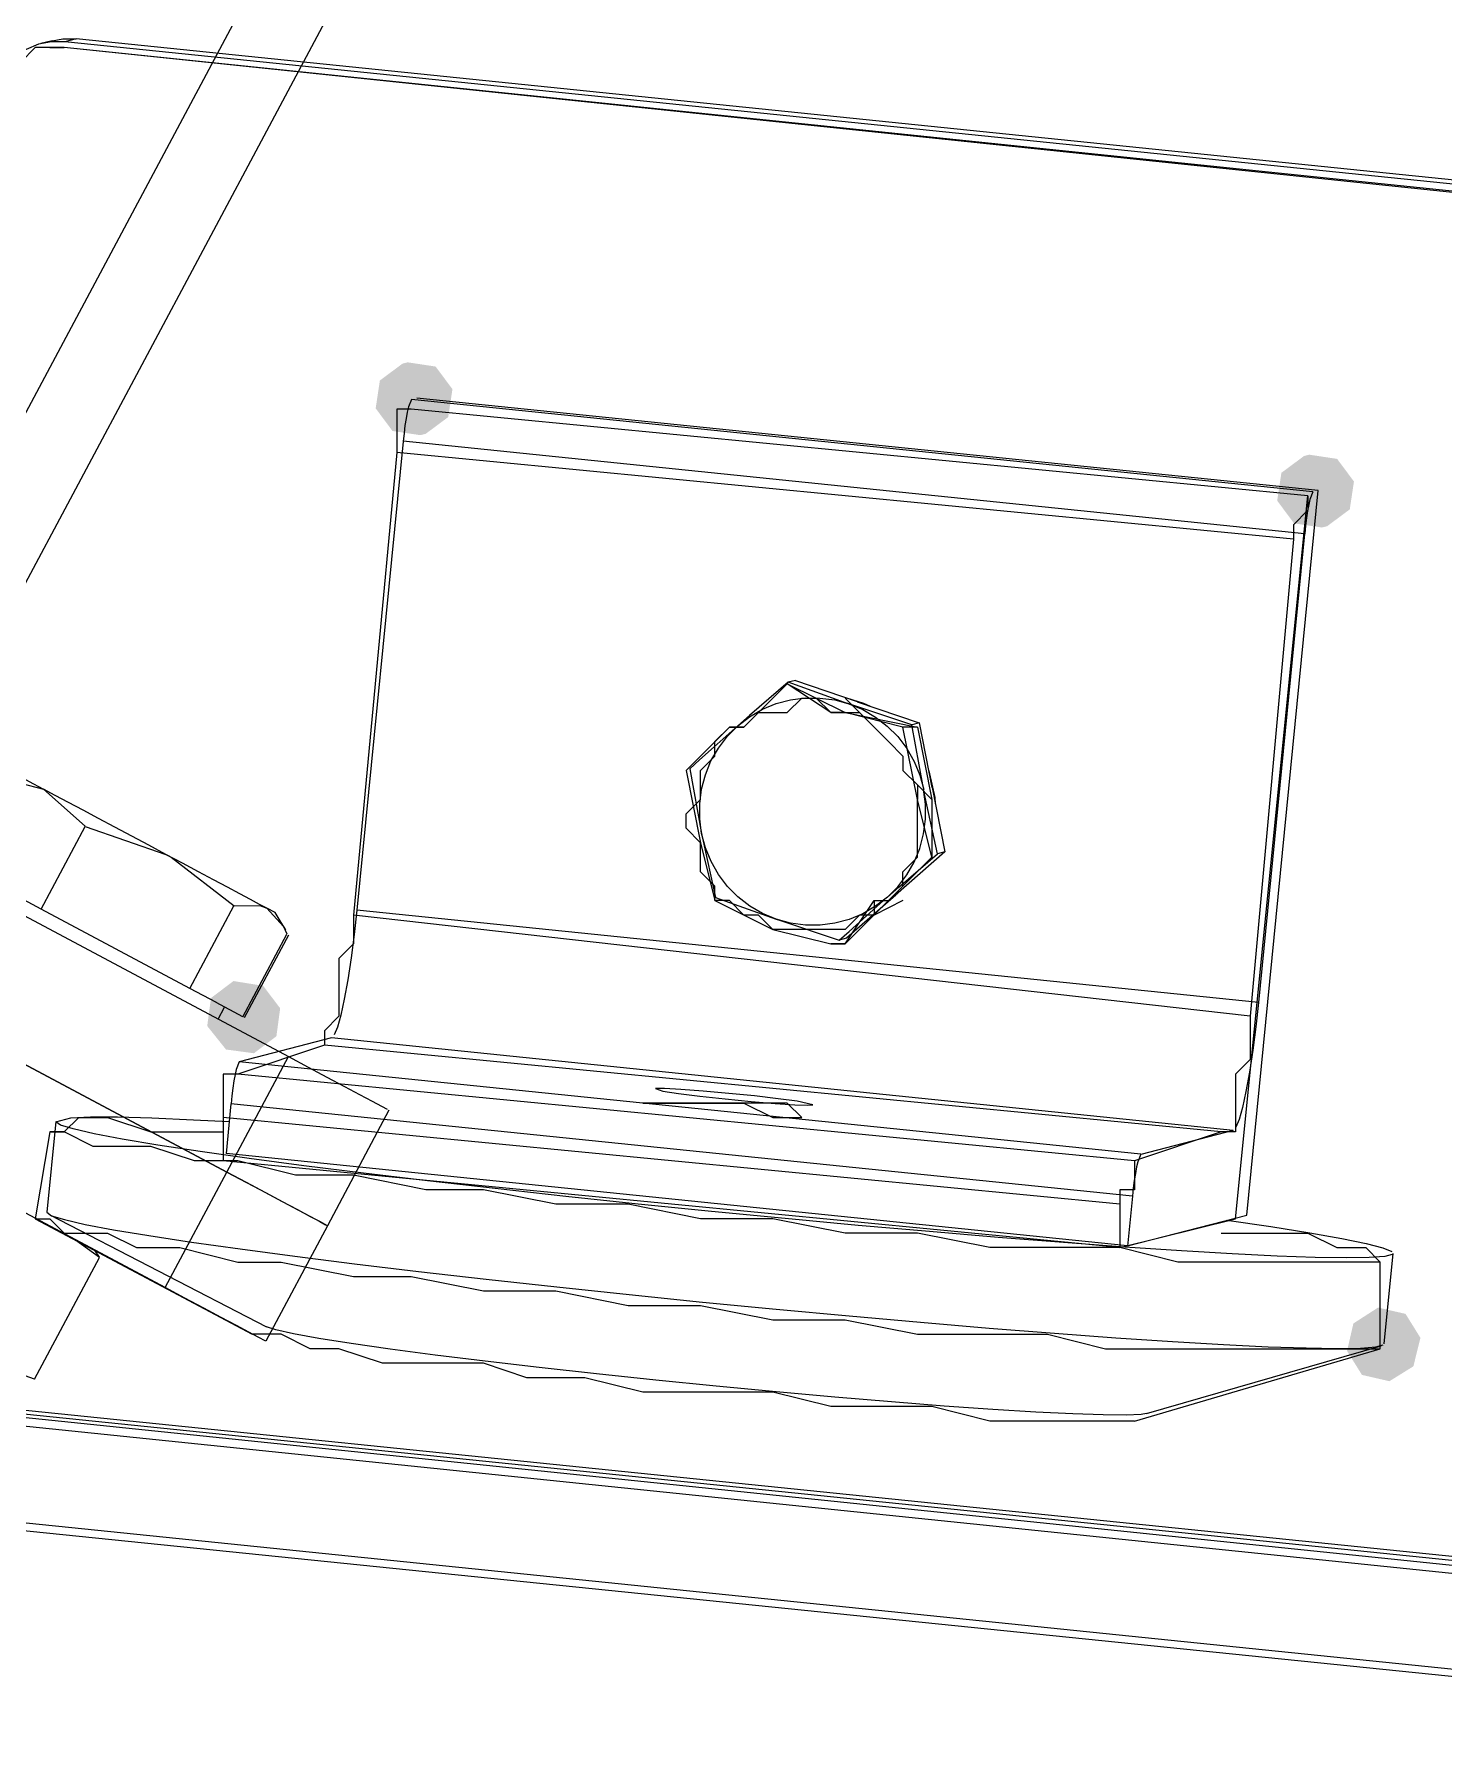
# Model space of a CAD drawing. Extents: x 3 to 592, y 5 to 207.
# Drawn here: x 138.569 to 142.007, y 33.091 to 37.285 of the extents above; entities that cross this region are included whole.
import ezdxf

# ---------------------------------------------------------------- set-up
doc = ezdxf.new("R2010")
doc.units = 0
doc.layers.get('0').update_dxf_attribs({"linetype": 'CONTINUOUS'})

msp = doc.modelspace()

# ---------------------------------------------------------------- hatches: boundary and pattern name
h = msp.add_hatch(color=7)
h.dxf.hatch_style = 2
h.paths.add_polyline_path([(139.479603, 36.485261), (139.547648, 36.475034), (139.588694, 36.419806), (139.578467, 36.351761), (139.523239, 36.310716), (139.510539, 36.307541), (139.442494, 36.317768), (139.401449, 36.372995), (139.411676, 36.44104), (139.466903, 36.482086)])
h = msp.add_hatch(color=7)
h.dxf.hatch_style = 2
h.paths.add_polyline_path([(139.479603, 36.485261), (139.547648, 36.475034), (139.588694, 36.419806), (139.578467, 36.351761), (139.523239, 36.310716), (139.510539, 36.307541), (139.442494, 36.317768), (139.401449, 36.372995), (139.411676, 36.44104), (139.466903, 36.482086)])
h = msp.add_hatch(color=7)
h.dxf.hatch_style = 2
h.paths.add_polyline_path([(139.479603, 36.485261), (139.547648, 36.475034), (139.588694, 36.419806), (139.578467, 36.351761), (139.523239, 36.310716), (139.510539, 36.307541), (139.442494, 36.317768), (139.401449, 36.372995), (139.411676, 36.44104), (139.466903, 36.482086)])
h = msp.add_hatch(color=7)
h.dxf.hatch_style = 2
h.paths.add_polyline_path([(139.479603, 36.485261), (139.547648, 36.475034), (139.588694, 36.419806), (139.578467, 36.351761), (139.523239, 36.310716), (139.510539, 36.307541), (139.442494, 36.317768), (139.401449, 36.372995), (139.411676, 36.44104), (139.466903, 36.482086)])
h = msp.add_hatch(color=7)
h.dxf.hatch_style = 2
h.paths.add_polyline_path([(141.678855, 36.259942), (141.7469, 36.249714), (141.787946, 36.194487), (141.777719, 36.126442), (141.722491, 36.085397), (141.709791, 36.082222), (141.641746, 36.092449), (141.600701, 36.147676), (141.610928, 36.215721), (141.666155, 36.256767)])
h = msp.add_hatch(color=7)
h.dxf.hatch_style = 2
h.paths.add_polyline_path([(141.678855, 36.259942), (141.7469, 36.249714), (141.787946, 36.194487), (141.777719, 36.126442), (141.722491, 36.085397), (141.709791, 36.082222), (141.641746, 36.092449), (141.600701, 36.147676), (141.610928, 36.215721), (141.666155, 36.256767)])
h = msp.add_hatch(color=7)
h.dxf.hatch_style = 2
h.paths.add_polyline_path([(141.678855, 36.259942), (141.7469, 36.249714), (141.787946, 36.194487), (141.777719, 36.126442), (141.722491, 36.085397), (141.709791, 36.082222), (141.641746, 36.092449), (141.600701, 36.147676), (141.610928, 36.215721), (141.666155, 36.256767)])
h = msp.add_hatch(color=7)
h.dxf.hatch_style = 2
h.paths.add_polyline_path([(141.678855, 36.259942), (141.7469, 36.249714), (141.787946, 36.194487), (141.777719, 36.126442), (141.722491, 36.085397), (141.709791, 36.082222), (141.641746, 36.092449), (141.600701, 36.147676), (141.610928, 36.215721), (141.666155, 36.256767)])
h = msp.add_hatch(color=7)
h.dxf.hatch_style = 2
h.paths.add_polyline_path([(139.126908, 34.964004), (139.168472, 34.909166), (139.159285, 34.840973), (139.104447, 34.799409), (139.036253, 34.808596), (138.990456, 34.865904), (138.999643, 34.934097), (139.054481, 34.975661)])
h = msp.add_hatch(color=7)
h.dxf.hatch_style = 2
h.paths.add_polyline_path([(139.126908, 34.964004), (139.168472, 34.909166), (139.159285, 34.840973), (139.104447, 34.799409), (139.036253, 34.808596), (138.990456, 34.865904), (138.999643, 34.934097), (139.054481, 34.975661)])
h = msp.add_hatch(color=7)
h.dxf.hatch_style = 2
h.paths.add_polyline_path([(141.932943, 34.035536), (141.874512, 33.999196), (141.807454, 34.014621), (141.771114, 34.073052), (141.786539, 34.14011), (141.846734, 34.178919), (141.913792, 34.163495), (141.950132, 34.105064)])
h = msp.add_hatch(color=7)
h.dxf.hatch_style = 2
h.paths.add_polyline_path([(141.932943, 34.035536), (141.874512, 33.999196), (141.807454, 34.014621), (141.771114, 34.073052), (141.786539, 34.14011), (141.846734, 34.178919), (141.913792, 34.163495), (141.950132, 34.105064)])
h = msp.add_hatch(color=7)
h.dxf.hatch_style = 2
h.paths.add_polyline_path([(141.932943, 34.035536), (141.874512, 33.999196), (141.807454, 34.014621), (141.771114, 34.073052), (141.786539, 34.14011), (141.846734, 34.178919), (141.913792, 34.163495), (141.950132, 34.105064)])
h = msp.add_hatch(color=7)
h.dxf.hatch_style = 2
h.paths.add_polyline_path([(141.932943, 34.035536), (141.874512, 33.999196), (141.807454, 34.014621), (141.771114, 34.073052), (141.786539, 34.14011), (141.846734, 34.178919), (141.913792, 34.163495), (141.950132, 34.105064)])

# ---------------------------------------------------------------- linework, layer by layer
at = {"color": 7}
for points in [[(140.320748, 39.686759), (138.036864, 35.405801)], [(140.320748, 39.686759), (138.036864, 35.405801)], [(140.539082, 39.682914), (138.208632, 35.314114)], [(140.539082, 39.682914), (138.208632, 35.314114)], [(143.898056, 33.3375), (99.730278, 37.888333)], [(143.862778, 33.090556), (99.695, 37.606111)], [(138.641667, 37.253333), (138.606389, 37.253333), (138.571111, 37.253333), (138.535833, 37.218056), (138.500556, 37.218056), (138.465278, 37.182778), (138.465278, 37.1475), (138.43, 37.112222)], [(138.643007, 37.267233), (138.610552, 37.267233), (138.578802, 37.261236), (138.548463, 37.248536), (138.521652, 37.230544), (138.498721, 37.207613), (138.480377, 37.180449), (138.468029, 37.150463), (138.461679, 37.118361)], [(138.643007, 37.267233), (138.610552, 37.267233), (138.578802, 37.261236), (138.548463, 37.248536), (138.521652, 37.230544), (138.498721, 37.207613), (138.480377, 37.180449), (138.468029, 37.150463), (138.461679, 37.118361)], [(138.643007, 37.267233), (138.610552, 37.267233), (138.578802, 37.261236), (138.548463, 37.248536), (138.521652, 37.230544), (138.498721, 37.207613), (138.480377, 37.180449), (138.468029, 37.150463), (138.461679, 37.118361)], [(138.643007, 37.267233), (138.610552, 37.267233), (138.578802, 37.261236), (138.548463, 37.248536), (138.521652, 37.230544), (138.498721, 37.207613), (138.480377, 37.180449), (138.468029, 37.150463), (138.461679, 37.118361)], [(138.606389, 37.253333), (138.571111, 37.253333)], [(138.612421, 37.269984), (138.584905, 37.262929)], [(138.612421, 37.269984), (138.584905, 37.262929)], [(138.612421, 37.269984), (138.584905, 37.262929)], [(138.612421, 37.269984), (138.584905, 37.262929)], [(138.606389, 37.253333), (138.641667, 37.253333)], [(138.612421, 37.269984), (138.638174, 37.274571), (138.67063, 37.274571)], [(138.612421, 37.269984), (138.638174, 37.274571), (138.67063, 37.274571)], [(138.612421, 37.269984), (138.638174, 37.274571), (138.67063, 37.274571)], [(138.612421, 37.269984), (138.638174, 37.274571), (138.67063, 37.274571)], [(142.698611, 36.83), (138.641667, 37.253333)], [(142.733889, 36.83), (138.641667, 37.253333)], [(142.711629, 36.850355), (138.643042, 37.267339)], [(142.711629, 36.850355), (138.643042, 37.267339)], [(142.711629, 36.850355), (138.643042, 37.267339)], [(142.711629, 36.850355), (138.643042, 37.267339)], [(138.67063, 37.274394), (138.643113, 37.267339)], [(138.67063, 37.274394), (138.643113, 37.267339)], [(138.67063, 37.274394), (138.643113, 37.267339)], [(138.67063, 37.274394), (138.643113, 37.267339)], [(142.739251, 36.857552), (138.670665, 37.274535)], [(142.739251, 36.857552), (138.670665, 37.274535)], [(142.739251, 36.857552), (138.670665, 37.274535)], [(142.739251, 36.857552), (138.670665, 37.274535)], [(134.777339, 37.144748), (139.188825, 34.791368)], [(134.777339, 37.144748), (139.188825, 34.791368)], [(134.626985, 36.862914), (139.038471, 34.509534)], [(134.626985, 36.862914), (139.038471, 34.509534)], [(139.038471, 34.509463), (134.626985, 36.862844)], [(139.038471, 34.509463), (134.626985, 36.862844)], [(138.888117, 34.227629), (134.476631, 36.581009)], [(138.888117, 34.227629), (134.476631, 36.581009)], [(139.488333, 36.371389), (139.453056, 36.371389), (139.453056, 36.336111), (139.453056, 36.300833), (139.453056, 36.265556)], [(139.488616, 36.394672), (139.481207, 36.376328), (139.478385, 36.363628), (139.475563, 36.348106), (139.472741, 36.330819), (139.470624, 36.312122), (139.468507, 36.292367)], [(139.488616, 36.394672), (139.481207, 36.376328), (139.478385, 36.363628), (139.475563, 36.348106), (139.472741, 36.330819), (139.470624, 36.312122), (139.468507, 36.292367)], [(139.488616, 36.394672), (139.481207, 36.376328), (139.478385, 36.363628), (139.475563, 36.348106), (139.472741, 36.330819), (139.470624, 36.312122), (139.468507, 36.292367)], [(139.488616, 36.394672), (139.481207, 36.376328), (139.478385, 36.363628), (139.475563, 36.348106), (139.472741, 36.330819), (139.470624, 36.312122), (139.468507, 36.292367)], [(141.675556, 36.159722), (139.488333, 36.371389)], [(141.675556, 36.159722), (139.488333, 36.371389)], [(141.687868, 36.169353), (139.488651, 36.394778)], [(141.687868, 36.169353), (139.488651, 36.394778)], [(141.687868, 36.169353), (139.488651, 36.394778)], [(141.687868, 36.169353), (139.488651, 36.394778)], [(141.700673, 36.172669), (139.501457, 36.398094)], [(141.700673, 36.172669), (139.501457, 36.398094)], [(141.700673, 36.172669), (139.501457, 36.398094)], [(141.700673, 36.172669), (139.501457, 36.398094)], [(139.468366, 36.292508), (139.355477, 35.148802)], [(139.468366, 36.292508), (139.355477, 35.148802)], [(139.468366, 36.292508), (139.355477, 35.148802)], [(139.468366, 36.292508), (139.355477, 35.148802)], [(141.667618, 36.067189), (139.468401, 36.292614)], [(141.667618, 36.067189), (139.468401, 36.292614)], [(141.667618, 36.067189), (139.468401, 36.292614)], [(141.667618, 36.067189), (139.468401, 36.292614)], [(139.453056, 36.265556), (139.347222, 35.136667)], [(141.640278, 36.053889), (139.453056, 36.265556)], [(141.526366, 34.404688), (141.700638, 36.17281)], [(141.526366, 34.404688), (141.700638, 36.17281)], [(141.526366, 34.404688), (141.700638, 36.17281)], [(141.526366, 34.404688), (141.700638, 36.17281)], [(141.687868, 36.169353), (141.680459, 36.151009), (141.677637, 36.138309), (141.674815, 36.122786), (141.671993, 36.1055), (141.669876, 36.086803), (141.667759, 36.067048)], [(141.687868, 36.169353), (141.680459, 36.151009), (141.677637, 36.138309), (141.674815, 36.122786), (141.671993, 36.1055), (141.669876, 36.086803), (141.667759, 36.067048)], [(141.687868, 36.169353), (141.680459, 36.151009), (141.677637, 36.138309), (141.674815, 36.122786), (141.671993, 36.1055), (141.669876, 36.086803), (141.667759, 36.067048)], [(141.687868, 36.169353), (141.680459, 36.151009), (141.677637, 36.138309), (141.674815, 36.122786), (141.671993, 36.1055), (141.669876, 36.086803), (141.667759, 36.067048)], [(141.499167, 34.395833), (141.675556, 36.159722)], [(141.675556, 36.159722), (141.675556, 36.124444), (141.640278, 36.089167), (141.640278, 36.053889)], [(141.640278, 36.053889), (141.534444, 34.889722)], [(141.667618, 36.067189), (141.554729, 34.923483)], [(141.667618, 36.067189), (141.554729, 34.923483)], [(141.667618, 36.067189), (141.554729, 34.923483)], [(141.667618, 36.067189), (141.554729, 34.923483)], [(140.405556, 35.701111), (140.299722, 35.595278), (140.264444, 35.595278)], [(140.407602, 35.704568), (140.31341, 35.623429), (140.285188, 35.598382)], [(140.407602, 35.704568), (140.31341, 35.623429), (140.285188, 35.598382)], [(140.407602, 35.704568), (140.31341, 35.623429), (140.285188, 35.598382)], [(140.407602, 35.704568), (140.31341, 35.623429), (140.285188, 35.598382)], [(140.546667, 35.630556), (140.511389, 35.630556), (140.405556, 35.701111)], [(140.405556, 35.701111), (140.546667, 35.630556)], [(140.556051, 35.652004), (140.545467, 35.655532), (140.407531, 35.704568)], [(140.556051, 35.652004), (140.545467, 35.655532), (140.407531, 35.704568)], [(140.556051, 35.652004), (140.545467, 35.655532), (140.407531, 35.704568)], [(140.556051, 35.652004), (140.545467, 35.655532), (140.407531, 35.704568)], [(140.425346, 35.70919), (140.407708, 35.704604)], [(140.425346, 35.70919), (140.407708, 35.704604)], [(140.425346, 35.70919), (140.407708, 35.704604)], [(140.425346, 35.70919), (140.407708, 35.704604)], [(140.425346, 35.70919), (140.576335, 35.657331)], [(140.425346, 35.70919), (140.576335, 35.657331)], [(140.425346, 35.70919), (140.576335, 35.657331)], [(140.425346, 35.70919), (140.576335, 35.657331)], [(140.264444, 35.595278), (140.299722, 35.595278), (140.335, 35.630556), (140.370278, 35.630556), (140.405556, 35.630556), (140.440833, 35.665833), (140.476111, 35.665833), (140.511389, 35.630556), (140.546667, 35.630556)], [(140.285152, 35.598488), (140.313728, 35.62036), (140.345125, 35.638705), (140.378639, 35.652463), (140.413211, 35.661635), (140.449194, 35.666574), (140.485177, 35.666221), (140.521161, 35.661635), (140.556086, 35.65211)], [(140.285152, 35.598488), (140.313728, 35.62036), (140.345125, 35.638705), (140.378639, 35.652463), (140.413211, 35.661635), (140.449194, 35.666574), (140.485177, 35.666221), (140.521161, 35.661635), (140.556086, 35.65211)], [(140.285152, 35.598488), (140.313728, 35.62036), (140.345125, 35.638705), (140.378639, 35.652463), (140.413211, 35.661635), (140.449194, 35.666574), (140.485177, 35.666221), (140.521161, 35.661635), (140.556086, 35.65211)], [(140.285152, 35.598488), (140.313728, 35.62036), (140.345125, 35.638705), (140.378639, 35.652463), (140.413211, 35.661635), (140.449194, 35.666574), (140.485177, 35.666221), (140.521161, 35.661635), (140.556086, 35.65211)], [(140.546667, 35.665833), (140.581944, 35.630556)], [(140.550194, 35.666292), (140.591117, 35.653592), (140.607344, 35.646536)], [(140.550194, 35.666292), (140.591117, 35.653592), (140.607344, 35.646536)], [(140.550194, 35.666292), (140.591117, 35.653592), (140.607344, 35.646536)], [(140.550194, 35.666292), (140.591117, 35.653592), (140.607344, 35.646536)], [(140.576406, 35.657296), (140.727395, 35.605438)], [(140.576406, 35.657296), (140.727395, 35.605438)], [(140.576406, 35.657296), (140.727395, 35.605438)], [(140.576406, 35.657296), (140.727395, 35.605438)], [(140.546667, 35.630556), (140.581944, 35.630556), (140.617222, 35.595278), (140.6525, 35.56), (140.687778, 35.524722), (140.687778, 35.489444), (140.723056, 35.454167), (140.723056, 35.418889)], [(140.687778, 35.595278), (140.546667, 35.630556)], [(140.546667, 35.630556), (140.723056, 35.595278)], [(140.709721, 35.600781), (140.555909, 35.651934)], [(140.709721, 35.600781), (140.555909, 35.651934)], [(140.709721, 35.600781), (140.555909, 35.651934)], [(140.709721, 35.600781), (140.555909, 35.651934)], [(140.556051, 35.652004), (140.589564, 35.637893), (140.620609, 35.619902), (140.649537, 35.597677), (140.674937, 35.571924), (140.697162, 35.542996), (140.715153, 35.511599), (140.728912, 35.478085), (140.738437, 35.442807)], [(140.556051, 35.652004), (140.589564, 35.637893), (140.620609, 35.619902), (140.649537, 35.597677), (140.674937, 35.571924), (140.697162, 35.542996), (140.715153, 35.511599), (140.728912, 35.478085), (140.738437, 35.442807)], [(140.556051, 35.652004), (140.589564, 35.637893), (140.620609, 35.619902), (140.649537, 35.597677), (140.674937, 35.571924), (140.697162, 35.542996), (140.715153, 35.511599), (140.728912, 35.478085), (140.738437, 35.442807)], [(140.556051, 35.652004), (140.589564, 35.637893), (140.620609, 35.619902), (140.649537, 35.597677), (140.674937, 35.571924), (140.697162, 35.542996), (140.715153, 35.511599), (140.728912, 35.478085), (140.738437, 35.442807)], [(140.193889, 35.313056), (140.158611, 35.348333), (140.158611, 35.383611), (140.193889, 35.418889), (140.193889, 35.454167), (140.193889, 35.489444), (140.229167, 35.524722), (140.229167, 35.56), (140.264444, 35.595278)], [(140.264444, 35.595278), (140.158611, 35.489444)], [(140.285152, 35.598488), (140.191666, 35.515233), (140.16803, 35.493713)], [(140.285152, 35.598488), (140.191666, 35.515233), (140.16803, 35.493713)], [(140.285152, 35.598488), (140.191666, 35.515233), (140.16803, 35.493713)], [(140.285152, 35.598488), (140.191666, 35.515233), (140.16803, 35.493713)], [(140.196464, 35.335739), (140.191878, 35.371723), (140.191878, 35.408059), (140.196464, 35.444042), (140.205636, 35.478967), (140.219395, 35.512834), (140.237739, 35.544231), (140.259611, 35.572806), (140.285011, 35.598559)], [(140.196464, 35.335739), (140.191878, 35.371723), (140.191878, 35.408059), (140.196464, 35.444042), (140.205636, 35.478967), (140.219395, 35.512834), (140.237739, 35.544231), (140.259611, 35.572806), (140.285011, 35.598559)], [(140.196464, 35.335739), (140.191878, 35.371723), (140.191878, 35.408059), (140.196464, 35.444042), (140.205636, 35.478967), (140.219395, 35.512834), (140.237739, 35.544231), (140.259611, 35.572806), (140.285011, 35.598559)], [(140.196464, 35.335739), (140.191878, 35.371723), (140.191878, 35.408059), (140.196464, 35.444042), (140.205636, 35.478967), (140.219395, 35.512834), (140.237739, 35.544231), (140.259611, 35.572806), (140.285011, 35.598559)], [(140.723056, 35.418889), (140.687778, 35.595278)], [(140.723056, 35.595278), (140.687778, 35.595278)], [(140.738296, 35.442807), (140.736179, 35.454096), (140.709721, 35.600852)], [(140.738296, 35.442807), (140.736179, 35.454096), (140.709721, 35.600852)], [(140.738296, 35.442807), (140.736179, 35.454096), (140.709721, 35.600852)], [(140.738296, 35.442807), (140.736179, 35.454096), (140.709721, 35.600852)], [(140.727465, 35.605402), (140.709826, 35.600816)], [(140.727465, 35.605402), (140.709826, 35.600816)], [(140.727465, 35.605402), (140.709826, 35.600816)], [(140.727465, 35.605402), (140.709826, 35.600816)], [(140.723056, 35.595278), (140.758333, 35.418889)], [(140.727465, 35.605402), (140.75851, 35.448064)], [(140.727465, 35.605402), (140.75851, 35.448064)], [(140.727465, 35.605402), (140.75851, 35.448064)], [(140.727465, 35.605402), (140.75851, 35.448064)], [(140.158611, 35.489444), (140.193889, 35.313056)], [(140.167889, 35.493748), (140.196464, 35.335704)], [(140.167889, 35.493748), (140.196464, 35.335704)], [(140.167889, 35.493748), (140.196464, 35.335704)], [(140.167889, 35.493748), (140.196464, 35.335704)], [(138.459175, 35.477732), (138.591466, 35.443866)], [(138.459175, 35.477732), (138.591466, 35.443866)], [(138.518653, 35.482565), (138.532411, 35.475157), (138.547228, 35.467396), (138.566984, 35.456813), (138.591325, 35.44376)], [(138.518653, 35.482565), (138.532411, 35.475157), (138.547228, 35.467396), (138.566984, 35.456813), (138.591325, 35.44376)], [(140.723056, 35.454167), (140.758333, 35.418889), (140.758333, 35.383611)], [(140.750678, 35.48828), (140.765495, 35.423722), (140.766553, 35.4082)], [(140.750678, 35.48828), (140.765495, 35.423722), (140.766553, 35.4082)], [(140.750678, 35.48828), (140.765495, 35.423722), (140.766553, 35.4082)], [(140.750678, 35.48828), (140.765495, 35.423722), (140.766553, 35.4082)], [(140.758651, 35.448099), (140.789695, 35.29076)], [(140.758651, 35.448099), (140.789695, 35.29076)], [(140.758651, 35.448099), (140.789695, 35.29076)], [(140.758651, 35.448099), (140.789695, 35.29076)], [(138.889669, 35.284622), (138.848042, 35.306847), (138.806414, 35.329072), (138.765492, 35.350944), (138.725628, 35.372111), (138.687528, 35.392572), (138.65225, 35.411269), (138.619794, 35.428555), (138.591219, 35.443724)], [(138.889669, 35.284622), (138.848042, 35.306847), (138.806414, 35.329072), (138.765492, 35.350944), (138.725628, 35.372111), (138.687528, 35.392572), (138.65225, 35.411269), (138.619794, 35.428555), (138.591219, 35.443724)], [(138.59129, 35.443795), (138.69289, 35.353131)], [(138.59129, 35.443795), (138.69289, 35.353131)], [(140.617222, 35.171944), (140.6525, 35.171944), (140.687778, 35.207222), (140.687778, 35.2425), (140.723056, 35.277778), (140.723056, 35.313056), (140.723056, 35.348333), (140.723056, 35.383611), (140.723056, 35.418889)], [(140.649643, 35.180094), (140.675042, 35.205846), (140.697267, 35.234421), (140.715259, 35.265819), (140.729017, 35.299332), (140.73819, 35.33461), (140.743129, 35.370594), (140.743129, 35.40693), (140.73819, 35.442913)], [(140.649643, 35.180094), (140.675042, 35.205846), (140.697267, 35.234421), (140.715259, 35.265819), (140.729017, 35.299332), (140.73819, 35.33461), (140.743129, 35.370594), (140.743129, 35.40693), (140.73819, 35.442913)], [(140.649643, 35.180094), (140.675042, 35.205846), (140.697267, 35.234421), (140.715259, 35.265819), (140.729017, 35.299332), (140.73819, 35.33461), (140.743129, 35.370594), (140.743129, 35.40693), (140.73819, 35.442913)], [(140.649643, 35.180094), (140.675042, 35.205846), (140.697267, 35.234421), (140.715259, 35.265819), (140.729017, 35.299332), (140.73819, 35.33461), (140.743129, 35.370594), (140.743129, 35.40693), (140.73819, 35.442913)], [(140.758333, 35.277778), (140.723056, 35.418889)], [(140.772092, 35.286174), (140.738225, 35.442807)], [(140.772092, 35.286174), (140.738225, 35.442807)], [(140.772092, 35.286174), (140.738225, 35.442807)], [(140.772092, 35.286174), (140.738225, 35.442807)], [(140.758333, 35.418889), (140.758333, 35.277778)], [(138.585328, 35.15106), (138.692925, 35.352849)], [(138.585328, 35.15106), (138.692925, 35.352849)], [(138.693031, 35.352955), (138.889528, 35.284516)], [(138.693031, 35.352955), (138.889528, 35.284516)], [(140.378709, 35.126542), (140.345195, 35.140653), (140.314151, 35.158645), (140.285223, 35.18087), (140.259823, 35.206622), (140.237598, 35.23555), (140.219606, 35.266947), (140.205848, 35.300461), (140.196323, 35.335739)], [(140.378709, 35.126542), (140.345195, 35.140653), (140.314151, 35.158645), (140.285223, 35.18087), (140.259823, 35.206622), (140.237598, 35.23555), (140.219606, 35.266947), (140.205848, 35.300461), (140.196323, 35.335739)], [(140.378709, 35.126542), (140.345195, 35.140653), (140.314151, 35.158645), (140.285223, 35.18087), (140.259823, 35.206622), (140.237598, 35.23555), (140.219606, 35.266947), (140.205848, 35.300461), (140.196323, 35.335739)], [(140.378709, 35.126542), (140.345195, 35.140653), (140.314151, 35.158645), (140.285223, 35.18087), (140.259823, 35.206622), (140.237598, 35.23555), (140.219606, 35.266947), (140.205848, 35.300461), (140.196323, 35.335739)], [(140.196464, 35.335739), (140.198581, 35.32445), (140.230331, 35.179106)], [(140.196464, 35.335739), (140.198581, 35.32445), (140.230331, 35.179106)], [(140.196464, 35.335739), (140.198581, 35.32445), (140.230331, 35.179106)], [(140.196464, 35.335739), (140.198581, 35.32445), (140.230331, 35.179106)], [(138.889669, 35.284622), (138.902369, 35.277566), (139.055828, 35.159386)], [(138.889669, 35.284622), (138.902369, 35.277566), (139.055828, 35.159386)], [(139.135626, 35.153424), (139.11834, 35.162596), (139.096468, 35.174238), (139.070009, 35.188349), (139.039671, 35.204576), (139.005804, 35.222568), (138.969115, 35.242324), (138.930309, 35.263137), (138.88974, 35.284657)], [(139.135626, 35.153424), (139.11834, 35.162596), (139.096468, 35.174238), (139.070009, 35.188349), (139.039671, 35.204576), (139.005804, 35.222568), (138.969115, 35.242324), (138.930309, 35.263137), (138.88974, 35.284657)], [(140.370278, 35.101389), (140.335, 35.136667), (140.299722, 35.136667), (140.264444, 35.171944), (140.229167, 35.171944), (140.229167, 35.207222), (140.193889, 35.2425), (140.193889, 35.277778), (140.193889, 35.313056)], [(140.193889, 35.313056), (140.229167, 35.171944)], [(140.649643, 35.180094), (140.677865, 35.204788), (140.772056, 35.28628)], [(140.649643, 35.180094), (140.677865, 35.204788), (140.772056, 35.28628)], [(140.649643, 35.180094), (140.677865, 35.204788), (140.772056, 35.28628)], [(140.649643, 35.180094), (140.677865, 35.204788), (140.772056, 35.28628)], [(140.789872, 35.29076), (140.669927, 35.185279)], [(140.789872, 35.29076), (140.669927, 35.185279)], [(140.789872, 35.29076), (140.669927, 35.185279)], [(140.789872, 35.29076), (140.669927, 35.185279)], [(140.789872, 35.29076), (140.772233, 35.286174)], [(140.789872, 35.29076), (140.772233, 35.286174)], [(140.789872, 35.29076), (140.772233, 35.286174)], [(140.789872, 35.29076), (140.772233, 35.286174)], [(140.617222, 35.171944), (140.6525, 35.171944), (140.758333, 35.277778)], [(140.758333, 35.277778), (140.6525, 35.171944)], [(138.585328, 35.15106), (138.468559, 35.213502)], [(138.585328, 35.15106), (138.468559, 35.213502)], [(140.692505, 35.205141), (140.651583, 35.169157)], [(140.692505, 35.205141), (140.651583, 35.169157)], [(140.692505, 35.205141), (140.651583, 35.169157)], [(140.692505, 35.205141), (140.651583, 35.169157)], [(138.948195, 34.957456), (139.055793, 35.159244)], [(138.948195, 34.957456), (139.055793, 35.159244)], [(139.055934, 35.159386), (139.118728, 35.160091), (139.135661, 35.153388)], [(139.055934, 35.159386), (139.118728, 35.160091), (139.135661, 35.153388)], [(139.155876, 35.142629), (139.135767, 35.153565)], [(139.155876, 35.142629), (139.135767, 35.153565)], [(140.229167, 35.171944), (140.370278, 35.101389)], [(140.23026, 35.179106), (140.37878, 35.126542)], [(140.23026, 35.179106), (140.37878, 35.126542)], [(140.23026, 35.179106), (140.37878, 35.126542)], [(140.23026, 35.179106), (140.37878, 35.126542)], [(140.617222, 35.171944), (140.617222, 35.136667), (140.581944, 35.136667), (140.546667, 35.101389), (140.511389, 35.101389), (140.476111, 35.101389), (140.440833, 35.101389), (140.405556, 35.101389), (140.370278, 35.101389)], [(140.649643, 35.180094), (140.621067, 35.158221), (140.58967, 35.139877), (140.556156, 35.126119), (140.521584, 35.116946), (140.485601, 35.112007), (140.449617, 35.11236), (140.413634, 35.116946), (140.378709, 35.126471)], [(140.649643, 35.180094), (140.621067, 35.158221), (140.58967, 35.139877), (140.556156, 35.126119), (140.521584, 35.116946), (140.485601, 35.112007), (140.449617, 35.11236), (140.413634, 35.116946), (140.378709, 35.126471)], [(140.649643, 35.180094), (140.621067, 35.158221), (140.58967, 35.139877), (140.556156, 35.126119), (140.521584, 35.116946), (140.485601, 35.112007), (140.449617, 35.11236), (140.413634, 35.116946), (140.378709, 35.126471)], [(140.649643, 35.180094), (140.621067, 35.158221), (140.58967, 35.139877), (140.556156, 35.126119), (140.521584, 35.116946), (140.485601, 35.112007), (140.449617, 35.11236), (140.413634, 35.116946), (140.378709, 35.126471)], [(140.511389, 35.066111), (140.546667, 35.066111), (140.617222, 35.171944)], [(140.532379, 35.075319), (140.556368, 35.096838), (140.649501, 35.180094)], [(140.532379, 35.075319), (140.556368, 35.096838), (140.649501, 35.180094)], [(140.532379, 35.075319), (140.556368, 35.096838), (140.649501, 35.180094)], [(140.532379, 35.075319), (140.556368, 35.096838), (140.649501, 35.180094)], [(140.6525, 35.171944), (140.546667, 35.066111)], [(140.669998, 35.18535), (140.550053, 35.079869)], [(140.669998, 35.18535), (140.550053, 35.079869)], [(140.669998, 35.18535), (140.550053, 35.079869)], [(140.669998, 35.18535), (140.550053, 35.079869)], [(140.687778, 35.171944), (140.617222, 35.136667)], [(138.766762, 35.054258), (138.585434, 35.150919)], [(138.766762, 35.054258), (138.585434, 35.150919)], [(139.135626, 35.153424), (139.176548, 35.108621), (139.185015, 35.090629)], [(139.135626, 35.153424), (139.176548, 35.108621), (139.185015, 35.090629)], [(139.170798, 35.118604), (139.155981, 35.142593)], [(139.170798, 35.118604), (139.155981, 35.142593)], [(139.181911, 35.100789), (139.170974, 35.118781)], [(139.181911, 35.100789), (139.170974, 35.118781)], [(139.347222, 35.136667), (139.347222, 35.066111), (139.311944, 35.030833), (139.311944, 34.960278), (139.311944, 34.925), (139.311944, 34.889722), (139.276667, 34.854444), (139.276667, 34.819167)], [(139.355583, 35.148873), (139.349233, 35.089253), (139.341825, 35.032103), (139.333711, 34.978481), (139.324891, 34.931562), (139.316425, 34.892403), (139.308311, 34.863123), (139.30055, 34.844073)], [(139.355583, 35.148873), (139.349233, 35.089253), (139.341825, 35.032103), (139.333711, 34.978481), (139.324891, 34.931562), (139.316425, 34.892403), (139.308311, 34.863123), (139.30055, 34.844073)], [(139.355583, 35.148873), (139.349233, 35.089253), (139.341825, 35.032103), (139.333711, 34.978481), (139.324891, 34.931562), (139.316425, 34.892403), (139.308311, 34.863123), (139.30055, 34.844073)], [(139.355583, 35.148873), (139.349233, 35.089253), (139.341825, 35.032103), (139.333711, 34.978481), (139.324891, 34.931562), (139.316425, 34.892403), (139.308311, 34.863123), (139.30055, 34.844073)], [(141.534444, 34.889722), (139.347222, 35.136667)], [(141.55487, 34.923518), (139.355654, 35.148943)], [(141.55487, 34.923518), (139.355654, 35.148943)], [(141.55487, 34.923518), (139.355654, 35.148943)], [(141.55487, 34.923518), (139.355654, 35.148943)], [(140.378709, 35.126542), (140.389293, 35.123014), (140.53252, 35.075389)], [(140.378709, 35.126542), (140.389293, 35.123014), (140.53252, 35.075389)], [(140.378709, 35.126542), (140.389293, 35.123014), (140.53252, 35.075389)], [(140.378709, 35.126542), (140.389293, 35.123014), (140.53252, 35.075389)], [(139.077241, 34.888629), (139.184839, 35.090418)], [(139.077241, 34.888629), (139.184839, 35.090418)], [(139.081581, 34.8863), (139.189178, 35.088089)], [(139.081581, 34.8863), (139.189178, 35.088089)], [(140.370278, 35.101389), (140.511389, 35.066111)], [(140.550124, 35.07994), (140.532485, 35.075354)], [(140.550124, 35.07994), (140.532485, 35.075354)], [(140.550124, 35.07994), (140.532485, 35.075354)], [(140.550124, 35.07994), (140.532485, 35.075354)], [(138.948195, 34.957456), (138.766868, 35.054117)], [(138.948195, 34.957456), (138.766868, 35.054117)], [(140.546667, 35.066111), (140.511389, 35.066111)], [(139.012718, 34.923024), (138.94816, 34.957597)], [(139.012718, 34.923024), (138.94816, 34.957597)], [(139.077241, 34.888629), (139.012683, 34.923201)], [(139.077241, 34.888629), (139.012683, 34.923201)], [(139.017269, 34.882808), (139.032791, 34.912088)], [(139.017269, 34.882808), (139.032791, 34.912088)], [(141.55487, 34.923518), (141.54852, 34.863899), (141.541112, 34.806749), (141.532998, 34.753127), (141.524179, 34.706207), (141.515712, 34.667049), (141.507598, 34.637768), (141.499837, 34.618718)], [(141.55487, 34.923518), (141.54852, 34.863899), (141.541112, 34.806749), (141.532998, 34.753127), (141.524179, 34.706207), (141.515712, 34.667049), (141.507598, 34.637768), (141.499837, 34.618718)], [(141.55487, 34.923518), (141.54852, 34.863899), (141.541112, 34.806749), (141.532998, 34.753127), (141.524179, 34.706207), (141.515712, 34.667049), (141.507598, 34.637768), (141.499837, 34.618718)], [(141.55487, 34.923518), (141.54852, 34.863899), (141.541112, 34.806749), (141.532998, 34.753127), (141.524179, 34.706207), (141.515712, 34.667049), (141.507598, 34.637768), (141.499837, 34.618718)], [(141.534444, 34.889722), (141.534444, 34.854444), (141.534444, 34.783889), (141.499167, 34.748611), (141.499167, 34.678056), (141.499167, 34.642778), (141.499167, 34.6075), (141.463889, 34.6075)], [(139.276667, 34.819167), (139.065, 34.748611)], [(139.293671, 34.8367), (139.068598, 34.778139)], [(139.293671, 34.8367), (139.068598, 34.778139)], [(139.293671, 34.8367), (139.068598, 34.778139)], [(139.293671, 34.8367), (139.068598, 34.778139)], [(141.463889, 34.6075), (139.276667, 34.819167)], [(141.492922, 34.611345), (139.293706, 34.83677)], [(141.492922, 34.611345), (139.293706, 34.83677)], [(141.492922, 34.611345), (139.293706, 34.83677)], [(141.492922, 34.611345), (139.293706, 34.83677)], [(139.038471, 34.509463), (139.188754, 34.791332)], [(139.038471, 34.509463), (139.188754, 34.791332)], [(139.068704, 34.778315), (139.061296, 34.759971), (139.058474, 34.747271), (139.055651, 34.731748), (139.052829, 34.714462), (139.050713, 34.695765), (139.048596, 34.676009)], [(139.068704, 34.778315), (139.061296, 34.759971), (139.058474, 34.747271), (139.055651, 34.731748), (139.052829, 34.714462), (139.050713, 34.695765), (139.048596, 34.676009)], [(139.068704, 34.778315), (139.061296, 34.759971), (139.058474, 34.747271), (139.055651, 34.731748), (139.052829, 34.714462), (139.050713, 34.695765), (139.048596, 34.676009)], [(139.068704, 34.778315), (139.061296, 34.759971), (139.058474, 34.747271), (139.055651, 34.731748), (139.052829, 34.714462), (139.050713, 34.695765), (139.048596, 34.676009)], [(141.267956, 34.552961), (139.068739, 34.778386)], [(141.267956, 34.552961), (139.068739, 34.778386)], [(141.267956, 34.552961), (139.068739, 34.778386)], [(141.267956, 34.552961), (139.068739, 34.778386)], [(139.188825, 34.791297), (139.23645, 34.765897), (139.282664, 34.741203), (139.324997, 34.718625), (139.362039, 34.698869), (139.392731, 34.682642), (139.415308, 34.670647), (139.429067, 34.662886)], [(139.188825, 34.791297), (139.23645, 34.765897), (139.282664, 34.741203), (139.324997, 34.718625), (139.362039, 34.698869), (139.392731, 34.682642), (139.415308, 34.670647), (139.429067, 34.662886)], [(139.065, 34.748611), (139.029722, 34.748611), (139.029722, 34.713333), (139.029722, 34.678056), (139.029722, 34.642778)], [(141.252222, 34.536944), (139.065, 34.748611)], [(139.048419, 34.676151), (139.036425, 34.554442)], [(139.048419, 34.676151), (139.036425, 34.554442)], [(139.048419, 34.676151), (139.036425, 34.554442)], [(139.048419, 34.676151), (139.036425, 34.554442)], [(141.247671, 34.450796), (139.048455, 34.676221)], [(141.247671, 34.450796), (139.048455, 34.676221)], [(141.247671, 34.450796), (139.048455, 34.676221)], [(141.247671, 34.450796), (139.048455, 34.676221)], [(139.4339, 34.660558), (139.283616, 34.378688)], [(139.4339, 34.660558), (139.283616, 34.378688)], [(138.621347, 34.6329), (138.599474, 34.412061)], [(138.621347, 34.6329), (138.599474, 34.412061)], [(138.621347, 34.6329), (138.599474, 34.412061)], [(138.621347, 34.6329), (138.599474, 34.412061)], [(141.851944, 34.29), (141.816667, 34.29), (141.746111, 34.29), (141.675556, 34.29), (141.569722, 34.29), (141.463889, 34.29), (141.358056, 34.29), (141.216944, 34.325278), (141.075833, 34.325278), (140.899444, 34.325278), (140.723056, 34.360556), (140.546667, 34.360556), (140.370278, 34.395833), (140.193889, 34.395833), (140.0175, 34.431111), (139.841111, 34.431111), (139.664722, 34.466389), (139.523611, 34.466389), (139.347222, 34.501667), (139.206111, 34.501667), (139.065, 34.536944), (138.959167, 34.536944), (138.853333, 34.572222), (138.782778, 34.572222), (138.712222, 34.572222), (138.641667, 34.6075), (138.606389, 34.6075), (138.641667, 34.6075), (138.676944, 34.642778), (138.7475, 34.642778), (138.853333, 34.6075), (138.923889, 34.6075), (139.029722, 34.6075)], [(141.881542, 34.308803), (141.863198, 34.303864), (141.825451, 34.301042), (141.768654, 34.299984), (141.693159, 34.301395), (141.600379, 34.30457), (141.491018, 34.309861), (141.36684, 34.31727), (141.229256, 34.326442), (141.079679, 34.337378), (140.91987, 34.350078), (140.752301, 34.364189), (140.578381, 34.379359), (140.400581, 34.395939), (140.221017, 34.413578), (140.041806, 34.43157), (139.865065, 34.450267), (139.693262, 34.469317), (139.528162, 34.488014), (139.371529, 34.506711), (139.225831, 34.525056), (139.092834, 34.542695), (138.973595, 34.559628), (138.869879, 34.575503), (138.783095, 34.589967), (138.714304, 34.60302), (138.663856, 34.614661), (138.632812, 34.624186), (138.621523, 34.6323), (138.657859, 34.642178), (138.705484, 34.643942), (138.771454, 34.643942), (138.855767, 34.641473), (138.957015, 34.637239), (139.044151, 34.632653)], [(141.881542, 34.308803), (141.863198, 34.303864), (141.825451, 34.301042), (141.768654, 34.299984), (141.693159, 34.301395), (141.600379, 34.30457), (141.491018, 34.309861), (141.36684, 34.31727), (141.229256, 34.326442), (141.079679, 34.337378), (140.91987, 34.350078), (140.752301, 34.364189), (140.578381, 34.379359), (140.400581, 34.395939), (140.221017, 34.413578), (140.041806, 34.43157), (139.865065, 34.450267), (139.693262, 34.469317), (139.528162, 34.488014), (139.371529, 34.506711), (139.225831, 34.525056), (139.092834, 34.542695), (138.973595, 34.559628), (138.869879, 34.575503), (138.783095, 34.589967), (138.714304, 34.60302), (138.663856, 34.614661), (138.632812, 34.624186), (138.621523, 34.6323), (138.657859, 34.642178), (138.705484, 34.643942), (138.771454, 34.643942), (138.855767, 34.641473), (138.957015, 34.637239), (139.044151, 34.632653)], [(141.881542, 34.308803), (141.863198, 34.303864), (141.825451, 34.301042), (141.768654, 34.299984), (141.693159, 34.301395), (141.600379, 34.30457), (141.491018, 34.309861), (141.36684, 34.31727), (141.229256, 34.326442), (141.079679, 34.337378), (140.91987, 34.350078), (140.752301, 34.364189), (140.578381, 34.379359), (140.400581, 34.395939), (140.221017, 34.413578), (140.041806, 34.43157), (139.865065, 34.450267), (139.693262, 34.469317), (139.528162, 34.488014), (139.371529, 34.506711), (139.225831, 34.525056), (139.092834, 34.542695), (138.973595, 34.559628), (138.869879, 34.575503), (138.783095, 34.589967), (138.714304, 34.60302), (138.663856, 34.614661), (138.632812, 34.624186), (138.621523, 34.6323), (138.657859, 34.642178), (138.705484, 34.643942), (138.771454, 34.643942), (138.855767, 34.641473), (138.957015, 34.637239), (139.044151, 34.632653)], [(141.881542, 34.308803), (141.863198, 34.303864), (141.825451, 34.301042), (141.768654, 34.299984), (141.693159, 34.301395), (141.600379, 34.30457), (141.491018, 34.309861), (141.36684, 34.31727), (141.229256, 34.326442), (141.079679, 34.337378), (140.91987, 34.350078), (140.752301, 34.364189), (140.578381, 34.379359), (140.400581, 34.395939), (140.221017, 34.413578), (140.041806, 34.43157), (139.865065, 34.450267), (139.693262, 34.469317), (139.528162, 34.488014), (139.371529, 34.506711), (139.225831, 34.525056), (139.092834, 34.542695), (138.973595, 34.559628), (138.869879, 34.575503), (138.783095, 34.589967), (138.714304, 34.60302), (138.663856, 34.614661), (138.632812, 34.624186), (138.621523, 34.6323), (138.657859, 34.642178), (138.705484, 34.643942), (138.771454, 34.643942), (138.855767, 34.641473), (138.957015, 34.637239), (139.044151, 34.632653)], [(141.216944, 34.431111), (139.029722, 34.642778)], [(139.029722, 34.642778), (139.029722, 34.536944)], [(141.492922, 34.611345), (141.26785, 34.552784)], [(141.492922, 34.611345), (141.26785, 34.552784)], [(141.492922, 34.611345), (141.26785, 34.552784)], [(141.492922, 34.611345), (141.26785, 34.552784)], [(138.606389, 34.6075), (138.571111, 34.395833)], [(141.463889, 34.6075), (141.252222, 34.536944)], [(141.216944, 34.325278), (139.029722, 34.536944)], [(141.235677, 34.329264), (139.03646, 34.554689)], [(141.235677, 34.329264), (139.03646, 34.554689)], [(141.235677, 34.329264), (139.03646, 34.554689)], [(141.235677, 34.329264), (139.03646, 34.554689)], [(141.252222, 34.536944), (141.252222, 34.501667), (141.252222, 34.466389), (141.216944, 34.466389), (141.216944, 34.431111)], [(141.267956, 34.552961), (141.260548, 34.534616), (141.257726, 34.521916), (141.254903, 34.506394), (141.252081, 34.489108), (141.249612, 34.470411), (141.247848, 34.450655)], [(141.267956, 34.552961), (141.260548, 34.534616), (141.257726, 34.521916), (141.254903, 34.506394), (141.252081, 34.489108), (141.249612, 34.470411), (141.247848, 34.450655)], [(141.267956, 34.552961), (141.260548, 34.534616), (141.257726, 34.521916), (141.254903, 34.506394), (141.252081, 34.489108), (141.249612, 34.470411), (141.247848, 34.450655)], [(141.267956, 34.552961), (141.260548, 34.534616), (141.257726, 34.521916), (141.254903, 34.506394), (141.252081, 34.489108), (141.249612, 34.470411), (141.247848, 34.450655)], [(138.888117, 34.227629), (139.038401, 34.509498)], [(138.888117, 34.227629), (139.038401, 34.509498)], [(139.283546, 34.378724), (139.264849, 34.388601), (139.242271, 34.400596), (139.211932, 34.417176), (139.174537, 34.436932), (139.132204, 34.45951), (139.086343, 34.483851), (139.038365, 34.509604)], [(139.283546, 34.378724), (139.264849, 34.388601), (139.242271, 34.400596), (139.211932, 34.417176), (139.174537, 34.436932), (139.132204, 34.45951), (139.086343, 34.483851), (139.038365, 34.509604)], [(139.038471, 34.509463), (139.086449, 34.484063), (139.13231, 34.459369), (139.174643, 34.436791), (139.211685, 34.417035), (139.242377, 34.400807), (139.264954, 34.388813), (139.278713, 34.381052)], [(139.038471, 34.509463), (139.086449, 34.484063), (139.13231, 34.459369), (139.174643, 34.436791), (139.211685, 34.417035), (139.242377, 34.400807), (139.264954, 34.388813), (139.278713, 34.381052)], [(141.247671, 34.450796), (141.235677, 34.329088)], [(141.247671, 34.450796), (141.235677, 34.329088)], [(141.247671, 34.450796), (141.235677, 34.329088)], [(141.247671, 34.450796), (141.235677, 34.329088)], [(138.59958, 34.41192), (138.610869, 34.403101), (138.641914, 34.393576), (138.692361, 34.381934), (138.761505, 34.368881), (138.848289, 34.354417), (138.952005, 34.338542), (139.070891, 34.321962), (139.204241, 34.304323), (139.349939, 34.285978), (139.506219, 34.267281), (139.671319, 34.248231), (139.843475, 34.229181), (140.019864, 34.210484), (140.199075, 34.192492), (140.378639, 34.175206), (140.556439, 34.158626), (140.730358, 34.143103), (140.89828, 34.128992), (141.057736, 34.116292), (141.207314, 34.105356), (141.34525, 34.096184), (141.469427, 34.089128), (141.578436, 34.083484), (141.671216, 34.080309), (141.746711, 34.079251), (141.803508, 34.079956), (141.841608, 34.082778), (141.8596, 34.087717)], [(138.59958, 34.41192), (138.610869, 34.403101), (138.641914, 34.393576), (138.692361, 34.381934), (138.761505, 34.368881), (138.848289, 34.354417), (138.952005, 34.338542), (139.070891, 34.321962), (139.204241, 34.304323), (139.349939, 34.285978), (139.506219, 34.267281), (139.671319, 34.248231), (139.843475, 34.229181), (140.019864, 34.210484), (140.199075, 34.192492), (140.378639, 34.175206), (140.556439, 34.158626), (140.730358, 34.143103), (140.89828, 34.128992), (141.057736, 34.116292), (141.207314, 34.105356), (141.34525, 34.096184), (141.469427, 34.089128), (141.578436, 34.083484), (141.671216, 34.080309), (141.746711, 34.079251), (141.803508, 34.079956), (141.841608, 34.082778), (141.8596, 34.087717)], [(138.59958, 34.41192), (138.610869, 34.403101), (138.641914, 34.393576), (138.692361, 34.381934), (138.761505, 34.368881), (138.848289, 34.354417), (138.952005, 34.338542), (139.070891, 34.321962), (139.204241, 34.304323), (139.349939, 34.285978), (139.506219, 34.267281), (139.671319, 34.248231), (139.843475, 34.229181), (140.019864, 34.210484), (140.199075, 34.192492), (140.378639, 34.175206), (140.556439, 34.158626), (140.730358, 34.143103), (140.89828, 34.128992), (141.057736, 34.116292), (141.207314, 34.105356), (141.34525, 34.096184), (141.469427, 34.089128), (141.578436, 34.083484), (141.671216, 34.080309), (141.746711, 34.079251), (141.803508, 34.079956), (141.841608, 34.082778), (141.8596, 34.087717)], [(138.59958, 34.41192), (138.610869, 34.403101), (138.641914, 34.393576), (138.692361, 34.381934), (138.761505, 34.368881), (138.848289, 34.354417), (138.952005, 34.338542), (139.070891, 34.321962), (139.204241, 34.304323), (139.349939, 34.285978), (139.506219, 34.267281), (139.671319, 34.248231), (139.843475, 34.229181), (140.019864, 34.210484), (140.199075, 34.192492), (140.378639, 34.175206), (140.556439, 34.158626), (140.730358, 34.143103), (140.89828, 34.128992), (141.057736, 34.116292), (141.207314, 34.105356), (141.34525, 34.096184), (141.469427, 34.089128), (141.578436, 34.083484), (141.671216, 34.080309), (141.746711, 34.079251), (141.803508, 34.079956), (141.841608, 34.082778), (141.8596, 34.087717)], [(138.606177, 34.405464), (139.134991, 34.132061)], [(138.606177, 34.405464), (139.134991, 34.132061)], [(138.606177, 34.405464), (139.134991, 34.132061)], [(138.606177, 34.405464), (139.134991, 34.132061)], [(141.216944, 34.431111), (141.216944, 34.325278)], [(141.235677, 34.329264), (141.526366, 34.404759)], [(141.235677, 34.329264), (141.526366, 34.404759)], [(141.235677, 34.329264), (141.526366, 34.404759)], [(141.235677, 34.329264), (141.526366, 34.404759)], [(138.571111, 34.395833), (139.100278, 34.113611)], [(138.571111, 34.395833), (138.606389, 34.395833), (138.641667, 34.360556), (138.676944, 34.360556), (138.7475, 34.360556), (138.818056, 34.325278), (138.923889, 34.325278), (139.065, 34.29), (139.170833, 34.29), (139.347222, 34.254722), (139.488333, 34.254722), (139.664722, 34.219444), (139.841111, 34.219444), (140.0175, 34.184167), (140.193889, 34.184167), (140.370278, 34.148889), (140.546667, 34.148889), (140.723056, 34.113611), (140.864167, 34.113611), (141.040556, 34.113611), (141.181667, 34.078333), (141.322778, 34.078333), (141.463889, 34.078333), (141.569722, 34.078333), (141.640278, 34.078333), (141.746111, 34.078333), (141.781389, 34.078333), (141.816667, 34.078333), (141.851944, 34.078333)], [(139.283546, 34.378724), (139.133262, 34.096854)], [(139.283546, 34.378724), (139.133262, 34.096854)], [(141.216944, 34.325278), (141.499167, 34.395833)], [(141.463889, 34.360556), (141.569722, 34.360556), (141.675556, 34.360556), (141.746111, 34.325278), (141.816667, 34.325278), (141.851944, 34.29)], [(141.478035, 34.392164), (141.584927, 34.376642), (141.680177, 34.361473), (141.758141, 34.347714), (141.818113, 34.335367), (141.858682, 34.324784), (141.880202, 34.315612)], [(141.478035, 34.392164), (141.584927, 34.376642), (141.680177, 34.361473), (141.758141, 34.347714), (141.818113, 34.335367), (141.858682, 34.324784), (141.880202, 34.315612)], [(141.478035, 34.392164), (141.584927, 34.376642), (141.680177, 34.361473), (141.758141, 34.347714), (141.818113, 34.335367), (141.858682, 34.324784), (141.880202, 34.315612)], [(141.478035, 34.392164), (141.584927, 34.376642), (141.680177, 34.361473), (141.758141, 34.347714), (141.818113, 34.335367), (141.858682, 34.324784), (141.880202, 34.315612)], [(138.669183, 34.344398), (138.727744, 34.301712)], [(138.669183, 34.344398), (138.727744, 34.301712)], [(138.727674, 34.301571), (138.715327, 34.319916)], [(138.727674, 34.301571), (138.715327, 34.319916)], [(138.568959, 34.004003), (138.727709, 34.301395)], [(138.568959, 34.004003), (138.727709, 34.301395)], [(141.851944, 34.078333), (141.851944, 34.29)], [(141.86154, 34.090292), (141.883412, 34.311131)], [(141.86154, 34.090292), (141.883412, 34.311131)], [(141.86154, 34.090292), (141.883412, 34.311131)], [(141.86154, 34.090292), (141.883412, 34.311131)], [(139.133192, 34.096854), (139.114495, 34.106732), (139.091917, 34.118726), (139.061578, 34.135307), (139.024184, 34.155062), (138.98185, 34.17764), (138.935989, 34.201982), (138.888011, 34.227735)], [(139.133192, 34.096854), (139.114495, 34.106732), (139.091917, 34.118726), (139.061578, 34.135307), (139.024184, 34.155062), (138.98185, 34.17764), (138.935989, 34.201982), (138.888011, 34.227735)], [(141.252222, 33.901944), (141.216944, 33.901944), (141.146389, 33.901944), (141.075833, 33.901944), (141.005278, 33.901944), (140.899444, 33.901944), (140.758333, 33.937222), (140.6525, 33.937222), (140.511389, 33.937222), (140.370278, 33.9725), (140.229167, 33.9725), (140.052778, 33.9725), (139.911667, 34.007778), (139.770556, 34.007778), (139.664722, 34.043056), (139.523611, 34.043056), (139.417778, 34.043056), (139.311944, 34.078333), (139.241389, 34.078333), (139.170833, 34.113611), (139.135556, 34.113611), (139.100278, 34.113611)], [(141.28175, 33.920501), (141.268697, 33.918384), (141.232008, 33.91662), (141.176269, 33.916973), (141.102539, 33.919442), (141.012228, 33.923676), (140.9071, 33.930378), (140.788566, 33.938492), (140.65945, 33.948723), (140.521866, 33.960364), (140.378639, 33.973064), (140.231883, 33.987176), (140.084775, 34.001639), (139.940136, 34.017162), (139.800436, 34.032684), (139.668497, 34.047853), (139.546436, 34.063023), (139.436722, 34.077487), (139.341472, 34.091245), (139.26245, 34.103592), (139.201066, 34.114881), (139.158028, 34.124406), (139.135097, 34.132167)], [(141.28175, 33.920501), (141.268697, 33.918384), (141.232008, 33.91662), (141.176269, 33.916973), (141.102539, 33.919442), (141.012228, 33.923676), (140.9071, 33.930378), (140.788566, 33.938492), (140.65945, 33.948723), (140.521866, 33.960364), (140.378639, 33.973064), (140.231883, 33.987176), (140.084775, 34.001639), (139.940136, 34.017162), (139.800436, 34.032684), (139.668497, 34.047853), (139.546436, 34.063023), (139.436722, 34.077487), (139.341472, 34.091245), (139.26245, 34.103592), (139.201066, 34.114881), (139.158028, 34.124406), (139.135097, 34.132167)], [(141.28175, 33.920501), (141.268697, 33.918384), (141.232008, 33.91662), (141.176269, 33.916973), (141.102539, 33.919442), (141.012228, 33.923676), (140.9071, 33.930378), (140.788566, 33.938492), (140.65945, 33.948723), (140.521866, 33.960364), (140.378639, 33.973064), (140.231883, 33.987176), (140.084775, 34.001639), (139.940136, 34.017162), (139.800436, 34.032684), (139.668497, 34.047853), (139.546436, 34.063023), (139.436722, 34.077487), (139.341472, 34.091245), (139.26245, 34.103592), (139.201066, 34.114881), (139.158028, 34.124406), (139.135097, 34.132167)], [(141.28175, 33.920501), (141.268697, 33.918384), (141.232008, 33.91662), (141.176269, 33.916973), (141.102539, 33.919442), (141.012228, 33.923676), (140.9071, 33.930378), (140.788566, 33.938492), (140.65945, 33.948723), (140.521866, 33.960364), (140.378639, 33.973064), (140.231883, 33.987176), (140.084775, 34.001639), (139.940136, 34.017162), (139.800436, 34.032684), (139.668497, 34.047853), (139.546436, 34.063023), (139.436722, 34.077487), (139.341472, 34.091245), (139.26245, 34.103592), (139.201066, 34.114881), (139.158028, 34.124406), (139.135097, 34.132167)], [(141.252222, 33.901944), (141.851944, 34.078333)], [(141.28175, 33.920501), (141.853955, 34.085248)], [(141.28175, 33.920501), (141.853955, 34.085248)], [(141.28175, 33.920501), (141.853955, 34.085248)], [(141.28175, 33.920501), (141.853955, 34.085248)], [(138.568959, 34.004003), (138.500873, 34.028698)], [(138.568959, 34.004003), (138.500873, 34.028698)], [(143.922926, 33.367345), (137.629862, 34.012137)], [(143.922926, 33.367345), (137.629862, 34.012137)], [(143.922926, 33.367345), (137.629862, 34.012137)], [(143.922926, 33.367345), (137.629862, 34.012137)], [(138.288889, 33.937222), (142.381111, 33.513889)], [(138.316159, 33.952321), (142.384745, 33.535338)], [(138.316159, 33.952321), (142.384745, 33.535338)], [(138.316159, 33.952321), (142.384745, 33.535338)], [(138.316159, 33.952321), (142.384745, 33.535338)], [(143.897032, 33.104914), (137.603968, 33.749705)], [(143.897032, 33.104914), (137.603968, 33.749705)], [(143.897032, 33.104914), (137.603968, 33.749705)], [(143.897032, 33.104914), (137.603968, 33.749705)]]:
    msp.add_lwpolyline(points, dxfattribs=at)
for points in [[(140.253791, 34.687827), (140.317291, 34.68183), (140.376204, 34.676891), (140.424182, 34.673716), (140.455579, 34.672658), (140.467574, 34.673716), (140.429474, 34.682183), (140.383613, 34.688533), (140.325757, 34.695236), (140.26261, 34.701586), (140.200521, 34.70723), (140.146193, 34.711111), (140.105977, 34.713227), (140.084104, 34.713227), (140.101743, 34.706877), (140.139843, 34.70088), (140.192407, 34.69453)], [(140.253791, 34.687827), (140.317291, 34.68183), (140.376204, 34.676891), (140.424182, 34.673716), (140.455579, 34.672658), (140.467574, 34.673716), (140.429474, 34.682183), (140.383613, 34.688533), (140.325757, 34.695236), (140.26261, 34.701586), (140.200521, 34.70723), (140.146193, 34.711111), (140.105977, 34.713227), (140.084104, 34.713227), (140.101743, 34.706877), (140.139843, 34.70088), (140.192407, 34.69453)], [(140.253791, 34.687827), (140.317291, 34.68183), (140.376204, 34.676891), (140.424182, 34.673716), (140.455579, 34.672658), (140.467574, 34.673716), (140.429474, 34.682183), (140.383613, 34.688533), (140.325757, 34.695236), (140.26261, 34.701586), (140.200521, 34.70723), (140.146193, 34.711111), (140.105977, 34.713227), (140.084104, 34.713227), (140.101743, 34.706877), (140.139843, 34.70088), (140.192407, 34.69453)], [(140.253791, 34.687827), (140.317291, 34.68183), (140.376204, 34.676891), (140.424182, 34.673716), (140.455579, 34.672658), (140.467574, 34.673716), (140.429474, 34.682183), (140.383613, 34.688533), (140.325757, 34.695236), (140.26261, 34.701586), (140.200521, 34.70723), (140.146193, 34.711111), (140.105977, 34.713227), (140.084104, 34.713227), (140.101743, 34.706877), (140.139843, 34.70088), (140.192407, 34.69453)], [(140.229167, 34.678056), (140.299722, 34.678056), (140.370278, 34.642778), (140.405556, 34.642778), (140.440833, 34.642778), (140.405556, 34.678056), (140.370278, 34.678056), (140.299722, 34.678056), (140.229167, 34.678056), (140.193889, 34.678056), (140.123333, 34.678056), (140.088056, 34.678056), (140.052778, 34.678056), (140.088056, 34.678056), (140.123333, 34.678056), (140.158611, 34.678056)]]:
    msp.add_lwpolyline(points, close=True, dxfattribs=at)

doc.saveas('drawing.dxf')
